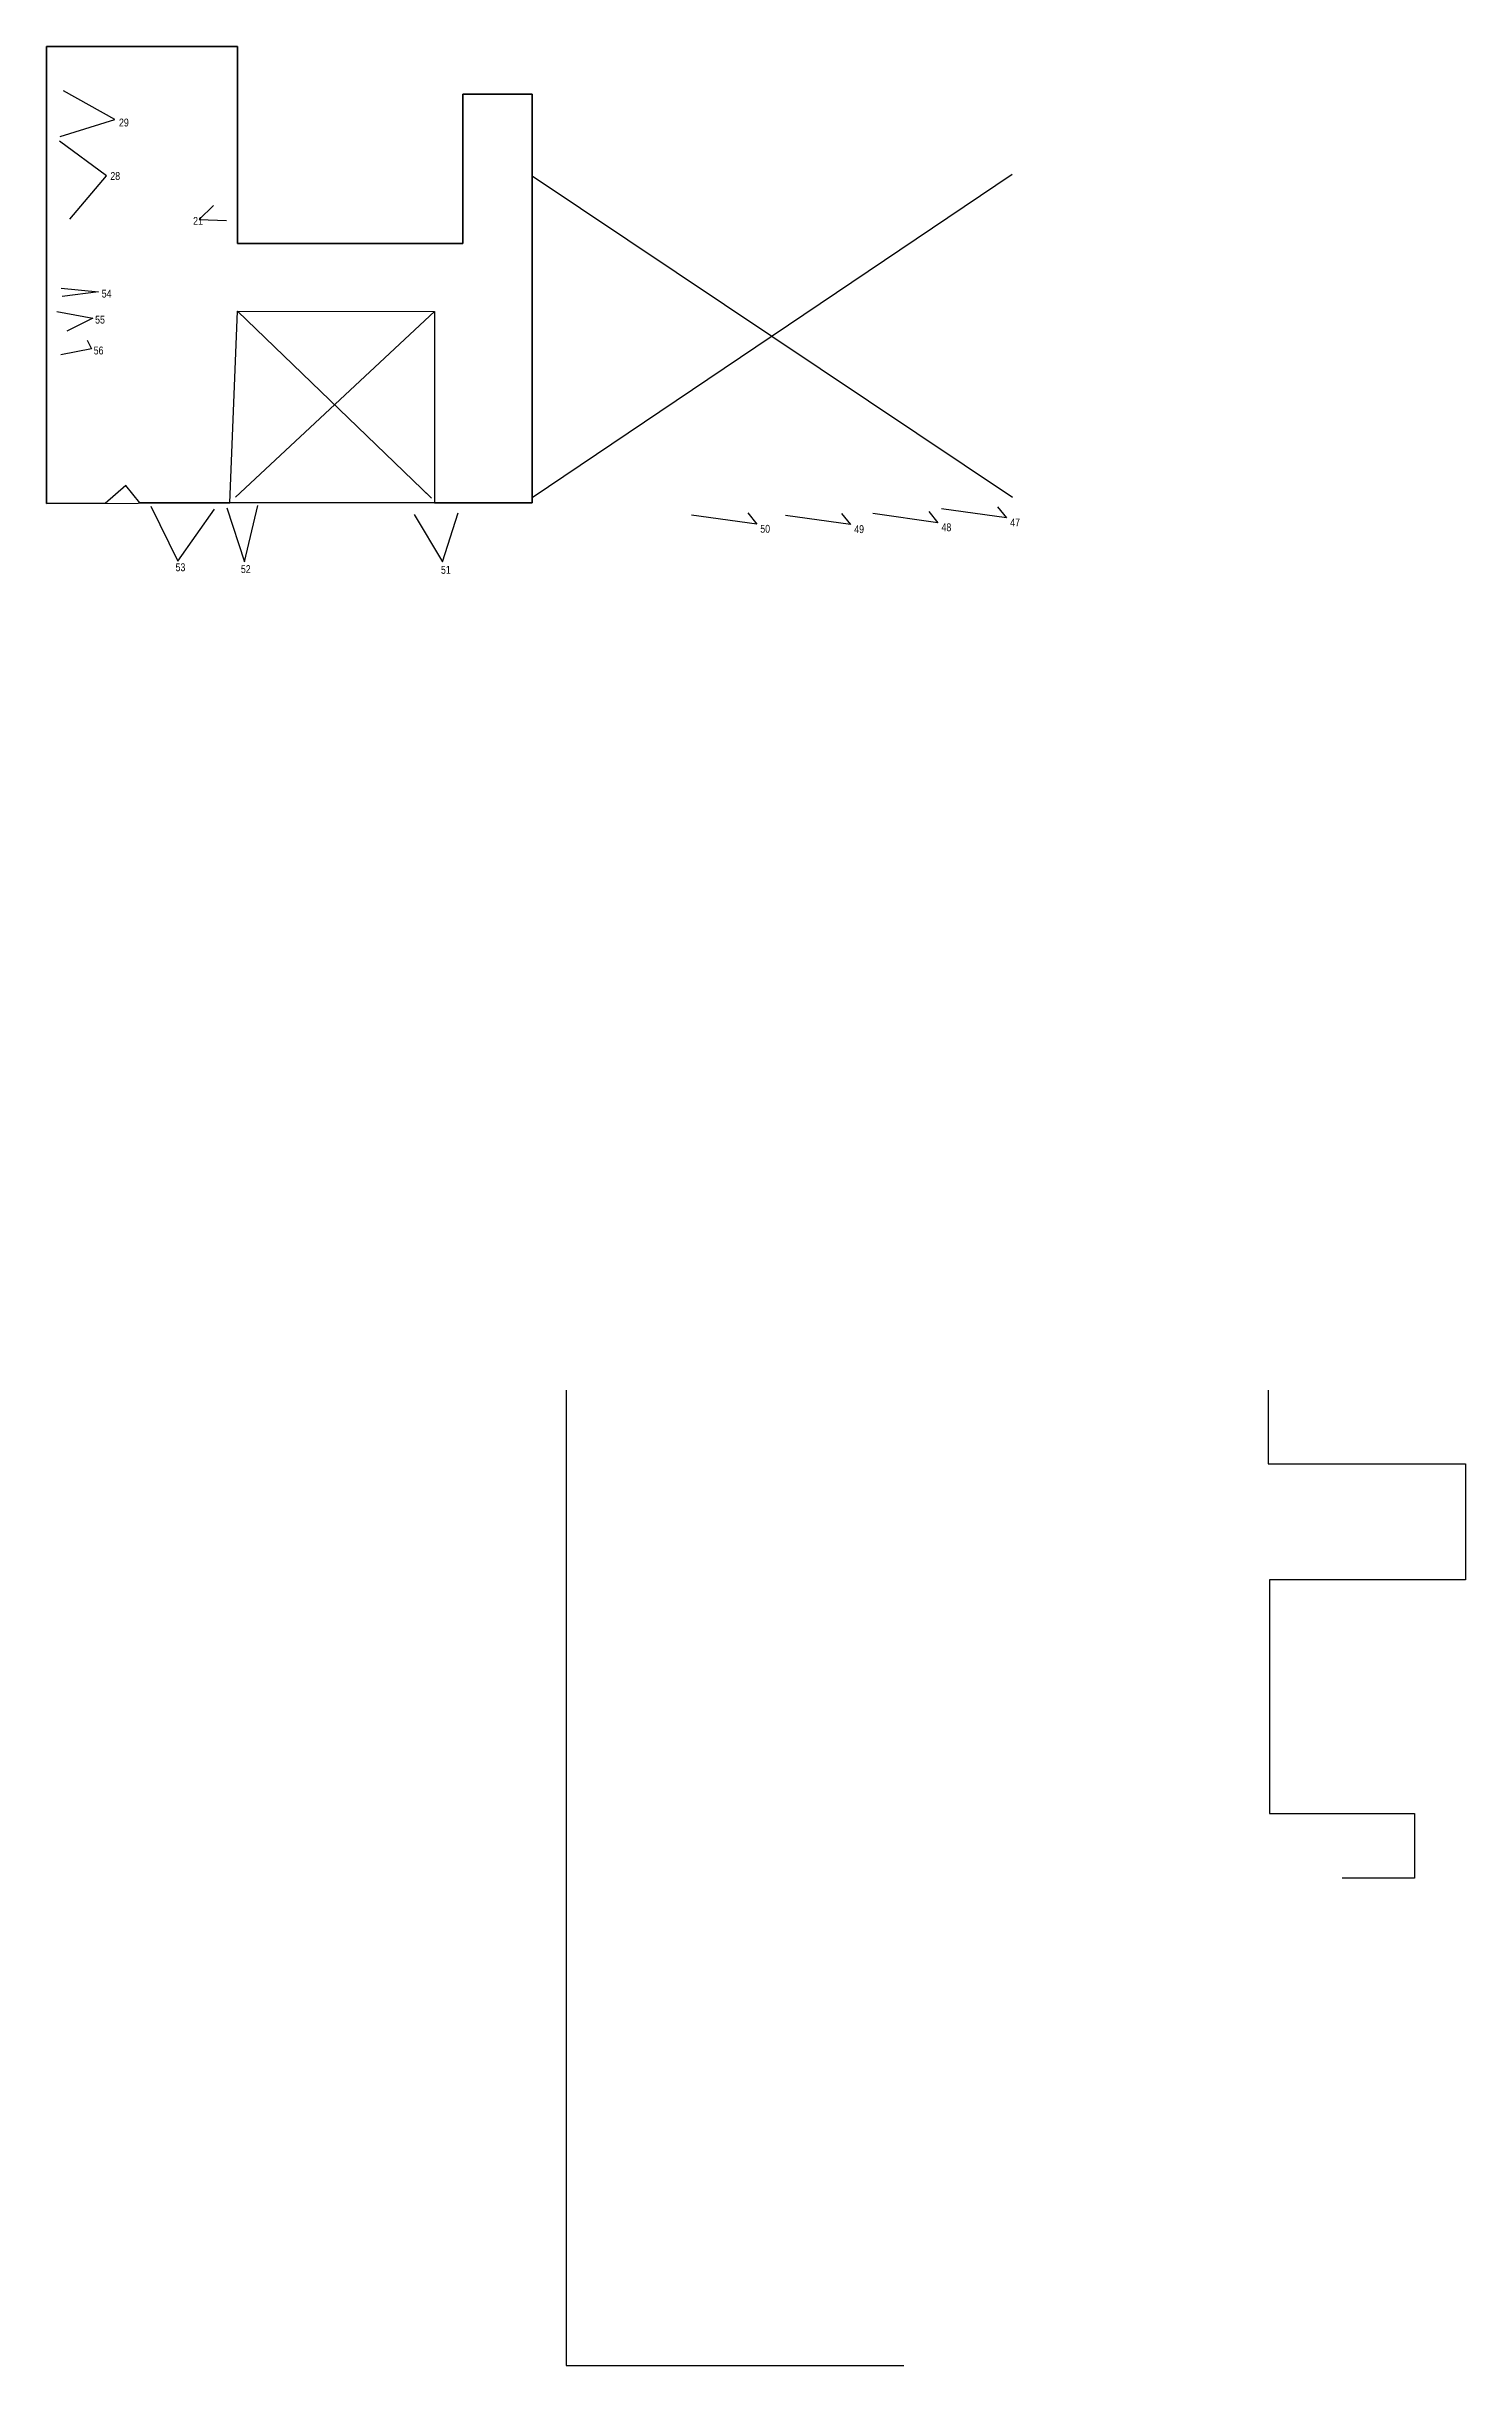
# Model space of a CAD drawing. Header units: millimetres. Extents: x -323 to 246, y -1352 to -859.
# Drawn here: x -142.2 to -34.2, y -1351.8 to -1175.3 of the extents above; entities that cross this region are included whole.
import ezdxf

# ---------------------------------------------------------------- set-up
doc = ezdxf.new("R2010")
doc.units = ezdxf.units.MM
doc.layers.add('CONI FOTO', color=1, linetype='CONTINUOUS')
doc.layers.add('Rosso', color=10, linetype='CONTINUOUS')
doc.styles.add('ARIAL', font='arial.ttf', dxfattribs={"width": 0.8})

msp = doc.modelspace()

# ---------------------------------------------------------------- linework, layer by layer
at = {"layer": 'CONI FOTO'}
for p, q in [((-137.014, -1180.831), (-140.938, -1178.655)), ((-141.191, -1182.121), (-137.014, -1180.831)), ((-137.647, -1185.131), (-141.241, -1182.5)), ((-140.457, -1188.419), (-137.647, -1185.131)), ((-129.518, -1187.395), (-130.613, -1188.444)), ((-130.613, -1188.444), (-128.513, -1188.535)), ((-141.094, -1193.684), (-138.252, -1193.968)), ((-138.252, -1193.968), (-141.037, -1194.308)), ((-141.436, -1195.463), (-138.697, -1195.952)), ((-138.697, -1195.952), (-140.679, -1196.954)), ((-138.809, -1198.3), (-141.124, -1198.756)), ((-139.131, -1197.643), (-138.809, -1198.3)), ((-134.291, -1210.259), (-132.233, -1214.455)), ((-132.233, -1214.455), (-129.425, -1210.509)), ((-128.495, -1210.407), (-127.154, -1214.512)), ((-127.154, -1214.512), (-126.148, -1210.211)), ((-114.228, -1210.91), (-112.088, -1214.52)), ((-112.088, -1214.52), (-110.895, -1210.769)), ((-88.164, -1211.649), (-93.125, -1210.946)), ((-88.85, -1210.791), (-88.164, -1211.649)), ((-81.012, -1211.678), (-85.974, -1210.974)), ((-81.699, -1210.82), (-81.012, -1211.678)), ((-74.369, -1211.536), (-79.331, -1210.833)), ((-75.056, -1210.678), (-74.369, -1211.536)), ((-69.14, -1211.169), (-74.102, -1210.466)), ((-69.826, -1210.311), (-69.14, -1211.169))]:
    msp.add_line(p, q, dxfattribs=at)
at = {"layer": 'Rosso'}
for p, q in [((-68.719, -1185.024), (-105.26, -1209.642)), ((-105.26, -1185.136), (-68.686, -1209.58)), ((-112.695, -1195.443), (-127.845, -1209.578)), ((-127.684, -1195.433), (-112.906, -1209.667)), ((-112.906, -1209.667), (-113.796, -1208.81))]:
    msp.add_line(p, q, dxfattribs=at)
for points in [[(-105.26, -1210.008), (-106.008, -1210.008), (-105.26, -1210.008), (-107.898, -1210.02), (-107.898, -1210.02), (-128.262, -1210.02), (-135.105, -1210.02), (-136.189, -1208.689), (-137.749, -1210.057), (-142.23, -1210.057), (-142.23, -1175.274), (-127.673, -1175.274), (-127.673, -1190.29), (-110.544, -1190.29), (-110.544, -1178.92), (-105.26, -1178.92)], [(-127.673, -1175.274), (-142.23, -1175.274), (-142.23, -1210.057), (-128.262, -1210.02), (-127.684, -1195.433), (-112.695, -1195.443), (-112.695, -1210.02), (-105.26, -1210.008), (-105.26, -1185.136), (-105.26, -1178.92), (-110.544, -1178.92), (-110.544, -1190.29), (-127.673, -1190.29), (-127.673, -1175.274)]]:
    msp.add_lwpolyline(points, close=True, dxfattribs=at)
for points in [[(-102.661, -1277.557), (-102.661, -1351.807), (-76.961, -1351.807)], [(-49.233, -1277.557), (-49.233, -1283.157), (-34.203, -1283.157), (-34.203, -1291.987), (-49.123, -1291.987), (-49.123, -1309.787), (-38.103, -1309.787), (-38.103, -1314.707), (-43.603, -1314.707)]]:
    msp.add_lwpolyline(points, dxfattribs=at)

# ---------------------------------------------------------------- texts
at = {"layer": 'CONI FOTO', "char_height": 0.6, "attachment_point": 1, "style": 'ARIAL'}
for s, insert in [('29', (-136.705, -1180.769)), ('28', (-137.364, -1184.841)), ('21', (-131.06, -1188.256)), ('54', (-138.018, -1193.794)), ('55', (-138.52, -1195.774)), ('56', (-138.631, -1198.122)), ('50', (-87.891, -1211.693)), ('49', (-80.739, -1211.721)), ('48', (-74.096, -1211.58)), ('47', (-68.867, -1211.213)), ('53', (-132.4, -1214.623)), ('52', (-127.425, -1214.763)), ('51', (-112.197, -1214.818))]:
    msp.add_mtext_dynamic_manual_height_columns(s, width=0.59802, gutter_width=1, heights=[0], dxfattribs=dict(at, insert=insert))

doc.saveas('drawing.dxf')
